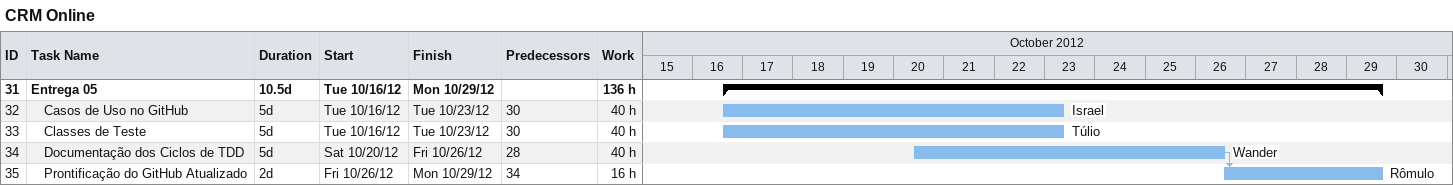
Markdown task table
CRM Online

| ID | Level | Task | Duration | Start | Finish | Predecessors | Resources | Work (h) |
|---|---|---|---|---|---|---|---|---|
| 31 | 1 | **Entrega 05** | 10.5d | 2012-10-16 | 2012-10-29 |  |  | 136 |
| 32 | 2 | Casos de Uso no GitHub | 5d | 2012-10-16 | 2012-10-23 | 30 | Israel | 40 |
| 33 | 2 | Classes de Teste | 5d | 2012-10-16 | 2012-10-23 | 30 | Túlio | 40 |
| 34 | 2 | Documentação dos Ciclos de TDD | 5d | 2012-10-20 | 2012-10-26 | 28 | Wander | 40 |
| 35 | 2 | Prontificação do GitHub Atualizado | 2d | 2012-10-26 | 2012-10-29 | 34 | Rômulo | 16 |
